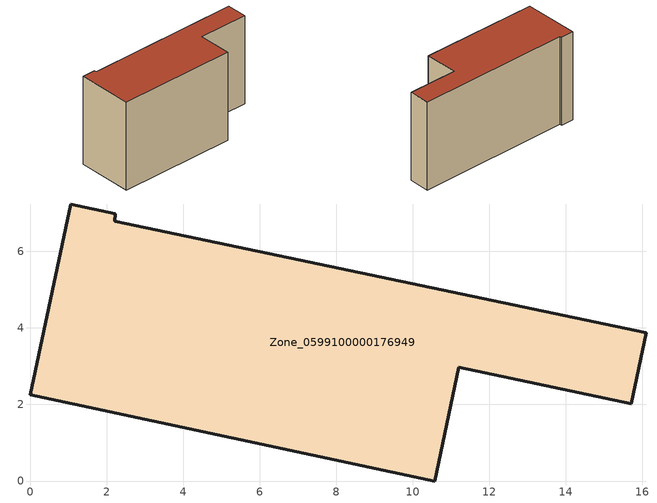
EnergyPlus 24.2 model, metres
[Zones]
Zone_0599100000176949
 floor ground (C_G): 1.06,7.24 2.23,6.99 2.21,6.79 16.11,3.88 15.71,2.02 11.21,2.98 10.58,0 0,2.25 z0
 wall outside (C_F): 2.23,6.99 1.06,7.24 0,2.25 10.58,0 11.21,2.98 15.71,2.02 16.11,3.88 2.21,6.79 2.23,6.99 z0:8.3
 roof outside (C_R): 16.11,3.88 2.21,6.79 2.23,6.99 1.06,7.24 0,2.25 10.58,0 11.21,2.98 15.71,2.02 z8.3
[BUILDING]
Pand.0599100000176949: North Axis=0; Terrain=City; Loads Convergence Tolerance Value=0.04; Temperature Convergence Tolerance Value=0.4; Solar Distribution=FullExterior; Maximum Number of Warmup Days=25; Minimum Number of Warmup Days=1
[Site:Location]
Rotterdam.The.Hague.AP_ZH_NLD Design_Conditions: Latitude=51.96; Longitude=4.45; Time Zone=1; Elevation=-4.5
[SITE:GROUNDTEMPERATURE:BUILDINGSURFACE]
18, 18, 18, 18, 18, 18, 18, 18, 18, 18, 18, 18
[MATERIAL] Thermal Absorptance=0.9; Solar Absorptance=0.7; Visible Absorptance=0.7
Name | Roughness | Thickness | Conductivity | Density | Specific Heat
G.TI.1975-1991 | MediumSmooth | 0.15 | 0.288461 | 540 | 1210
F.TI.1975-1991 | Rough | 0.3 | 0.230769 | 1920 | 840
R.TI.1975-1991 | MediumRough | 0.2 | 0.153846 | 1500 | 1000
[CONSTRUCTION]
C_G: G.TI.1975-1991
C_F: F.TI.1975-1991
C_R: R.TI.1975-1991
[ZONE]
Zone_0599100000176949: Type=1; Multiplier=1; Ceiling Height=Autocalculate; Volume=Autocalculate; Floor Area=autocalculate; Part of Total Floor Area=Yes
[ZONEINFILTRATION:DESIGNFLOWRATE]
Infil_Zone_0599100000176949: Zone or ZoneList or Space or SpaceList=Zone_0599100000176949; Schedule=AlwaysOn; Design Flow Rate Calculation Method=Flow/Area; Flow Rate per Floor Area=0.003; Constant Term Coefficient=1; Temperature Term Coefficient=0; Velocity Term Coefficient=0; Velocity Squared Term Coefficient=0
[HVACTEMPLATE:ZONE:IDEALLOADSAIRSYSTEM]
Zone_0599100000176949: Maximum Heating Supply Air Temperature=50; Minimum Cooling Supply Air Temperature=13; Maximum Heating Supply Air Humidity Ratio=0.0156; Minimum Cooling Supply Air Humidity Ratio=0.0077; Heating Limit=NoLimit; Cooling Limit=NoLimit; Dehumidification Control Type=ConstantSensibleHeatRatio; Cooling Sensible Heat Ratio=0.7; Dehumidification Setpoint=60; Humidification Control Type=None; Humidification Setpoint=30; Outdoor Air Method=None; Outdoor Air Flow Rate per Person=0.00944; Outdoor Air Flow Rate per Zone Floor Area=0; Outdoor Air Flow Rate per Zone=0; Demand Controlled Ventilation Type=None; Outdoor Air Economizer Type=NoEconomizer; Heat Recovery Type=None; Sensible Heat Recovery Effectiveness=0.7; Latent Heat Recovery Effectiveness=0.65
[ZONECONTROL:THERMOSTAT]
ThermostatControl_Zone_0599100000176949: Zone or ZoneList=Zone_0599100000176949; Control Type Schedule=DualSetpointControlType; Control 1=Thermostat_Zone_0599100000176949; Temperature Difference Between Cutout And Setpoint=0
[THERMOSTATSETPOINT:DUALSETPOINT]
Thermostat_Zone_0599100000176949: Heating Setpoint Temperature Schedule=HeatingSetpoint_Zone_0599100000176949; Cooling Setpoint Temperature Schedule=CoolingSetpoint_Zone_0599100000176949
[SCHEDULE:COMPACT]
HeatingSetpoint_Zone_0599100000176949: Through: 12/31, For: AllDays, Until: 24:00, 21
CoolingSetpoint_Zone_0599100000176949: Through: 12/31, For: AllDays, Until: 24:00, 24
DualSetpointControlType: Through: 12/31, For: AllDays, Until: 24:00, 4
AlwaysOn: Through: 12/31, For: AllDays, Until: 24:00, 1
